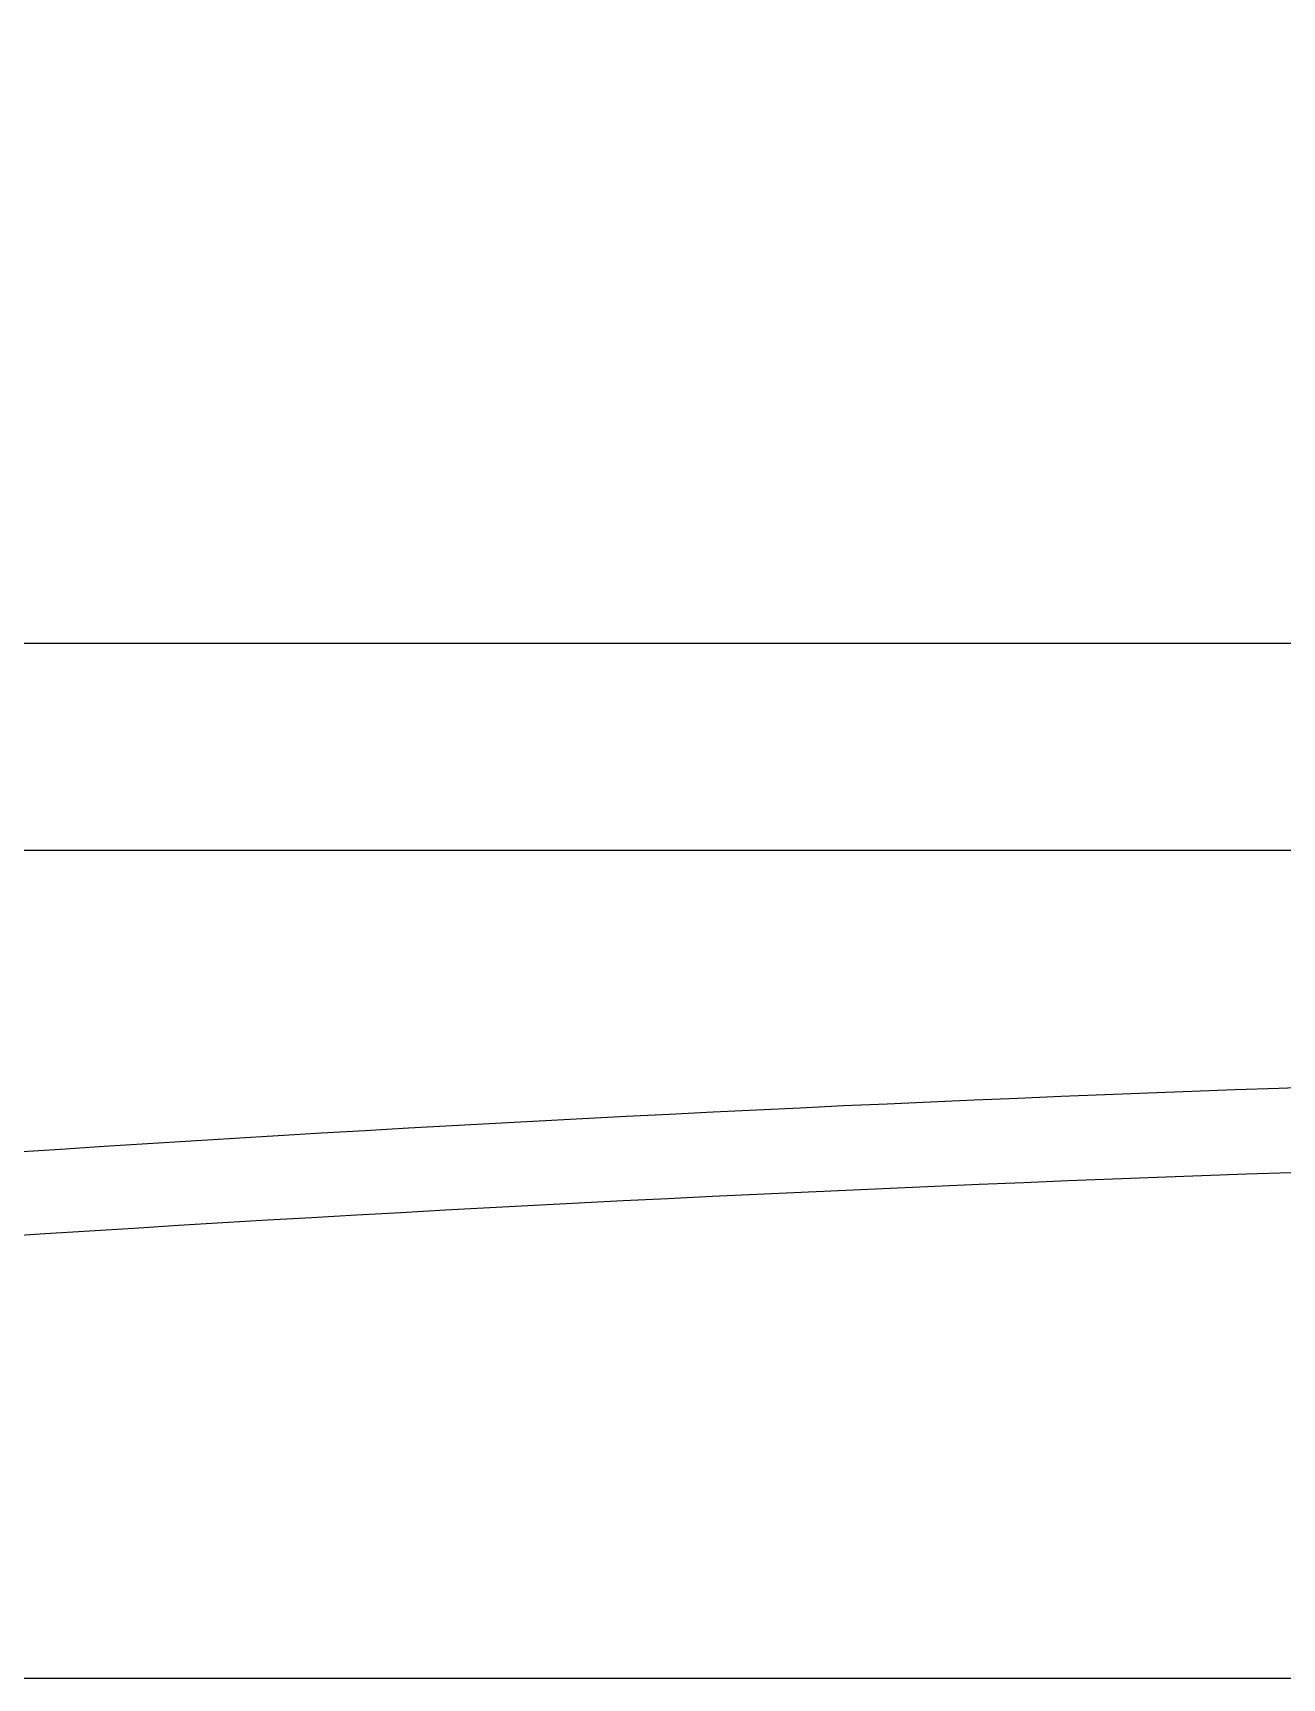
# Model space of a CAD drawing. Header units: millimetres. Extents: x -38686 to 870903, y -23218 to 232707.
# Drawn here: x 37523.4 to 37674.3, y 30796.6 to 30995.3 of the extents above; entities that cross this region are included whole.
import ezdxf

# ---------------------------------------------------------------- set-up
doc = ezdxf.new("R2010")
doc.units = ezdxf.units.MM
doc.header["$LTSCALE"] = 10
doc.layers.add('40 - Detail Outline', color=142, linetype='Continuous')

msp = doc.modelspace()

# ---------------------------------------------------------------- linework, layer by layer
at = {"layer": '40 - Detail Outline', "color": 7}
for points in [[(38322.522, 32146.575), (37372.522, 32146.575), (37372.522, 30796.575), (38322.522, 30796.575)], [(38197.522, 32021.575), (37497.522, 32021.575), (37497.522, 30921.575), (38197.522, 30921.575)]]:
    msp.add_lwpolyline(points, close=True, dxfattribs=at)
at = {"layer": '40 - Detail Outline', "color": 252}
for points in [[(38189.617, 30898.677, -0.3956477), (38222.522, 30929.547), (38222.522, 32013.602, -0.4142136), (38189.55, 32046.575), (37505.494, 32046.575, -0.4142136), (37472.522, 32013.602), (37472.522, 30929.547, -0.4142136), (37505.494, 30896.575), (38188.22, 30896.575)], [(38191.63, 30848.783, 0.0341591), (37503.414, 30848.783, 0.0341591)]]:
    msp.add_lwpolyline(points, format="xyb", dxfattribs=at)
at = {"layer": '40 - Detail Outline', "color": 251}
msp.add_lwpolyline([(38184.052, 30859.318, 0.0341212), (37511.014, 30859.374, 0.0341212)], format="xyb", dxfattribs=at)

doc.saveas('drawing.dxf')
